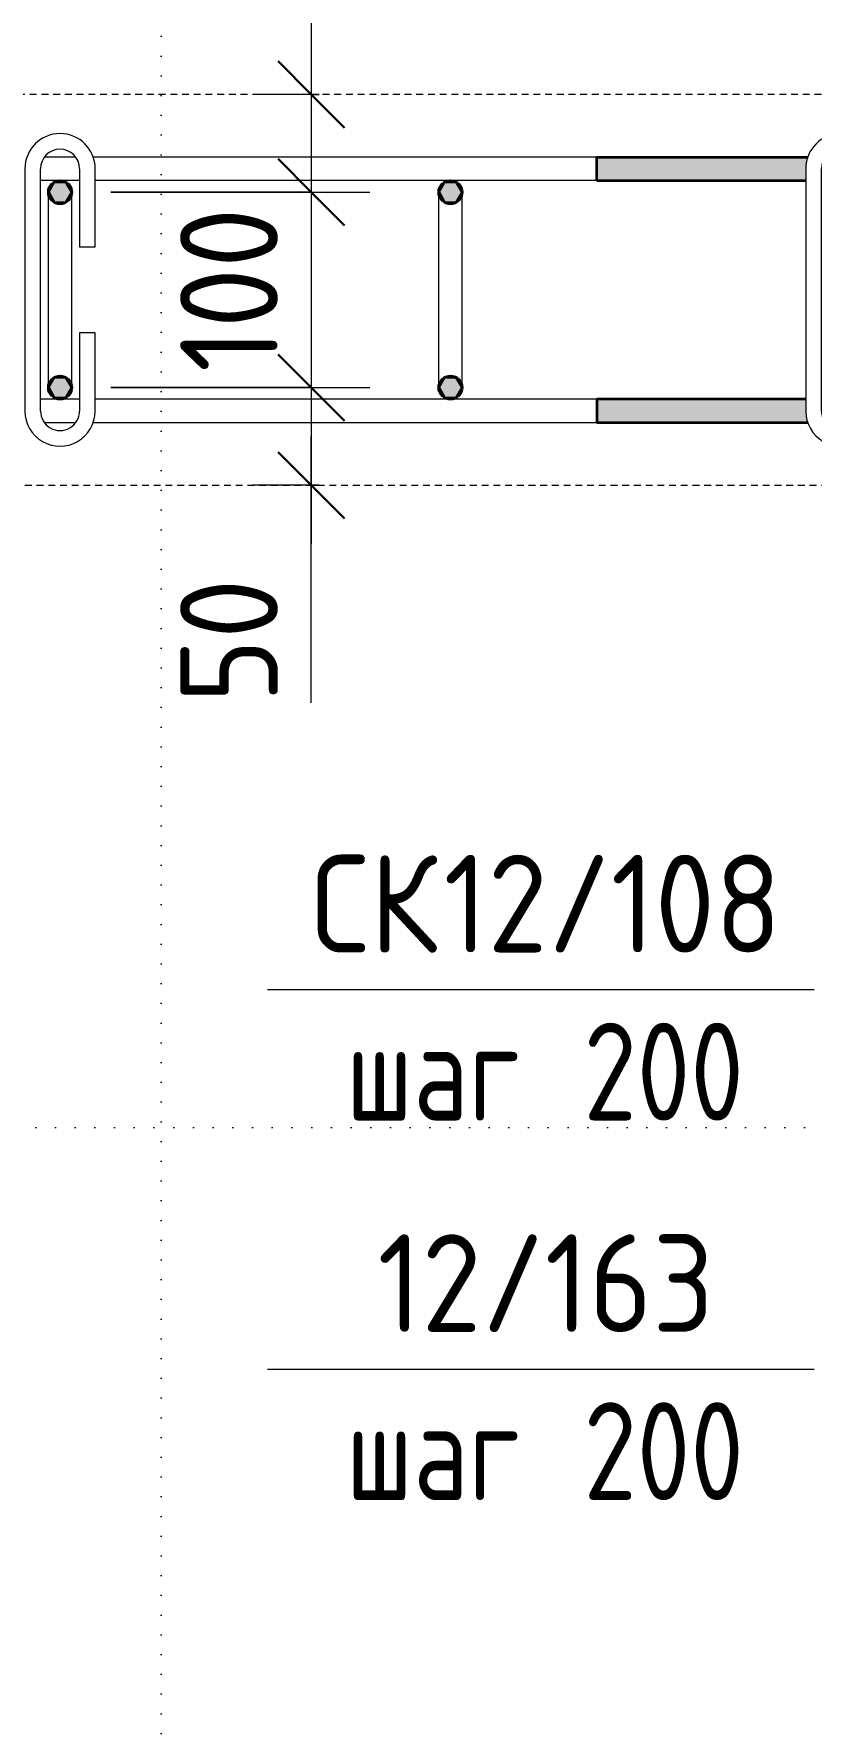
# Model space of a CAD drawing. Header units: millimetres. Extents: x -35194 to -15704, y -2621 to 78616.
# Drawn here: x -31093 to -30695, y 77188 to 78056 of the extents above; entities that cross this region are included whole.
import ezdxf

# ---------------------------------------------------------------- set-up
doc = ezdxf.new("R2010")
doc.units = ezdxf.units.MM
doc.linetypes.add('01 Штриховая _4 мм_', pattern=[6, 3.5, -2.5])
doc.linetypes.add('04 Пунктир 10мм', pattern=[10, 0, -10])
for name, color, linetype, lineweight in [('AA_Dim', 7, 'Continuous', 9), ('AA_Dim-20', 7, 'Continuous', 9), ('AA_Oformlenie', 7, 'Continuous', 9), ('AA_Razrez', 7, 'Continuous', 9), ('AA_Vinoska', 7, 'Continuous', 9), ('KR_Armatura', 7, 'Continuous', 20), ('KR_Armatura_Tonkie', 7, 'Continuous', 20)]:
    doc.layers.add(name, color=color, linetype=linetype, lineweight=lineweight)
doc.layers.add('AF_Stena_Опалубка', color=7, linetype='Continuous', lineweight=20, true_color=0x0063c6)
doc.styles.add('ISOCPEUR_1', font='isocpeur.TTF', dxfattribs={"width": 0.9, "height": 50})
doc.styles.add('ISOCPEUR_2', font='isocpeur.TTF', dxfattribs={"width": 0.8, "height": 50})
doc.dimstyles.new('00_Точн_3_знака__прозр_', dxfattribs={"dimscale": 304.8, "dimtxt": 50.137748, "dimasz": 0.111549, "dimexe": 0.098425, "dimexo": 0.065617, "dimgap": 0.006562, "dimtad": 1, "dimdec": 3, "dimrnd": 0.001, "dimdsep": 46, "dimtxsty": 'ISOCPEUR_1', "dimblk1": 'OBLIQUE', "dimblk2": 'OBLIQUE', "dimsah": 1, "dimcen": 0.09, "dimdle": 0.098425, "dimazin": 0, "dimtfac": 1, "dimtdec": 4, "dimtix": 1, "dimtmove": 0, "dimatfit": 3, "dimfxl": 1, "dimtvp": 1, "dimtolj": 1, "dimtzin": 0, "dimlwd": 18, "dimlwe": 18, "dimarcsym": 2})
doc.dimstyles.new('00_Точн_3_знака__прозр__1', dxfattribs={"dimscale": 304.8, "dimtxt": 50.137748, "dimasz": 0.111549, "dimexe": 0.098425, "dimexo": 0.065617, "dimgap": 0.006562, "dimtad": 1, "dimdec": 3, "dimrnd": 0.001, "dimdsep": 46, "dimtxsty": 'ISOCPEUR_1', "dimblk1": 'OBLIQUE', "dimblk2": 'OBLIQUE', "dimsah": 1, "dimcen": 0.09, "dimdle": 0.098425, "dimazin": 0, "dimtfac": 1, "dimtdec": 4, "dimtix": 1, "dimtmove": 1, "dimatfit": 3, "dimfxl": 1, "dimtvp": 1, "dimtolj": 1, "dimtzin": 0, "dimlwd": 18, "dimlwe": 18, "dimarcsym": 2})

# ---------------------------------------------------------------- blocks, each defined once
blk = doc.blocks.new('079_Шпилька _ЭлУзла_ - d8 А240-3872181-План армирования стен')
at = {"layer": 'AA_Oformlenie'}
for p, q in [((40, 18), (0, 18)), ((40, 10), (40, 18)), ((124, 18), (84, 18)), ((84, 18), (84, 10)), ((0, 10), (40, 10)), ((84, 10), (124, 10)), ((124, -10), (0, -10)), ((0, -18), (124, -18))]:
    blk.add_line(p, q, dxfattribs=at)
for centre, radius, start, end in [((0, 0), 18, 90, 270), ((124, 0), 18, 270, 90), ((0, 0), 10, 90, 270), ((124, 0), 10, 270, 90)]:
    blk.add_arc(centre, radius, start, end, dxfattribs=at)
blk = doc.blocks.new('DIMBLOCK3-План армирования стен')
at = {"layer": 'AA_Dim-20', "color": 30, "lineweight": 18, "true_color": 0xff8000, "transparency": 16777216}
for p, q in [((-30628.87, 78433.57), (-30546.44, 78433.57)), ((-30546.44, 78433.57), (-30505.06, 78332.62)), ((-30680.06, 78332.62), (-30680.06, 78362.62)), ((-30530.06, 78332.62), (-30530.06, 78362.62)), ((-30480.06, 78332.62), (-30480.06, 78362.62)), ((-30680.06, 78332.62), (-30680.06, 78001)), ((-30480.06, 78332.62), (-30530.06, 78332.62)), ((-30530.06, 78332.62), (-30530.06, 78001)), ((-30480.06, 78332.62), (-30480.06, 77845))]:
    blk.add_line(p, q, dxfattribs=at)
at = {"layer": 'AA_Dim-20', "color": 30, "lineweight": 30, "true_color": 0xff8000, "transparency": 16777216}
for p, q in [((-30680.06, 78332.62), (-30663.06, 78349.62)), ((-30530.06, 78332.62), (-30513.06, 78349.62)), ((-30480.06, 78332.62), (-30463.06, 78349.62)), ((-30680.06, 78332.62), (-30697.06, 78315.62)), ((-30530.06, 78332.62), (-30547.06, 78315.62)), ((-30480.06, 78332.62), (-30497.06, 78315.62))]:
    blk.add_line(p, q, dxfattribs=at)
at = {"layer": 'AA_Dim-20', "color": 0, "lineweight": 18, "transparency": 16777216, "insert": (-30628.87, 78500.7), "char_height": 50, "width": 74.9228, "attachment_point": 1, "line_spacing_factor": 1.135194, "style": 'ISOCPEUR_1'}
blk.add_mtext('50', dxfattribs=at)
blk = doc.blocks.new('_None')
blk = doc.blocks.new('DIMBLOCK4-План армирования стен')
at = {"layer": 'AA_Dim-20', "color": 30, "lineweight": 18, "true_color": 0xff8000, "transparency": 16777216}
for p, q in [((-30680.06, 78332.62), (-30680.06, 78362.62)), ((-30530.06, 78332.62), (-30530.06, 78362.62)), ((-30530.06, 78332.62), (-30680.06, 78332.62)), ((-30680.06, 78332.62), (-30680.06, 78001)), ((-30530.06, 78332.62), (-30530.06, 78001))]:
    blk.add_line(p, q, dxfattribs=at)
at = {"layer": 'AA_Dim-20', "color": 30, "lineweight": 30, "true_color": 0xff8000, "transparency": 16777216}
for p, q in [((-30680.06, 78332.62), (-30663.06, 78349.62)), ((-30530.06, 78332.62), (-30513.06, 78349.62)), ((-30680.06, 78332.62), (-30697.06, 78315.62)), ((-30530.06, 78332.62), (-30547.06, 78315.62))]:
    blk.add_line(p, q, dxfattribs=at)
at = {"layer": 'AA_Dim-20', "color": 0, "lineweight": 18, "transparency": 16777216, "insert": (-30647.16, 78399.76), "char_height": 50, "width": 101.0323, "attachment_point": 1, "line_spacing_factor": 1.135194, "style": 'ISOCPEUR_1'}
blk.add_mtext('150', dxfattribs=at)
blk = doc.blocks.new('DIMBLOCK5-План армирования стен')
at = {"layer": 'AA_Dim-20', "color": 30, "lineweight": 18, "true_color": 0xff8000, "transparency": 16777216}
for p, q in [((-31630.06, 78332.62), (-31630.06, 78362.62)), ((-31480.06, 78332.62), (-31480.06, 78362.62)), ((-30680.06, 78332.62), (-30680.06, 78362.62)), ((-31630.06, 78332.62), (-31630.06, 78001)), ((-30680.06, 78332.62), (-31480.06, 78332.62)), ((-31480.06, 78332.62), (-31480.06, 78001)), ((-30680.06, 78332.62), (-30680.06, 78001))]:
    blk.add_line(p, q, dxfattribs=at)
at = {"layer": 'AA_Dim-20', "color": 30, "lineweight": 30, "true_color": 0xff8000, "transparency": 16777216}
for p, q in [((-31630.06, 78332.62), (-31613.06, 78349.62)), ((-31480.06, 78332.62), (-31463.06, 78349.62)), ((-30680.06, 78332.62), (-30663.06, 78349.62)), ((-31630.06, 78332.62), (-31647.06, 78315.62)), ((-31480.06, 78332.62), (-31497.06, 78315.62)), ((-30680.06, 78332.62), (-30697.06, 78315.62))]:
    blk.add_line(p, q, dxfattribs=at)
at = {"layer": 'AA_Dim-20', "color": 0, "lineweight": 18, "transparency": 16777216, "insert": (-31222.43, 78399.76), "char_height": 50, "width": 341.6935, "attachment_point": 1, "line_spacing_factor": 1.135194, "style": 'ISOCPEUR_1'}
blk.add_mtext('4х200=800', dxfattribs=at)
blk = doc.blocks.new('DIMBLOCK22-План армирования стен')
at = {"layer": 'AA_Dim-20', "color": 30, "lineweight": 18, "true_color": 0xff8000, "transparency": 16777216}
for p, q in [((-30951.39, 78122.13), (-30951.39, 78039.69)), ((-30951.39, 78055), (-30951.39, 77975)), ((-30951.39, 78039.69), (-30951.39, 78000)), ((-30947.35, 78025), (-30981.39, 78025)), ((-30951.39, 78025), (-30947.35, 78025)), ((-31054.06, 77975), (-30921.39, 77975)), ((-30951.39, 77975), (-31054.06, 77975))]:
    blk.add_line(p, q, dxfattribs=at)
at = {"layer": 'AA_Dim-20', "color": 30, "lineweight": 30, "true_color": 0xff8000, "transparency": 16777216}
for p, q in [((-30951.39, 78025), (-30968.39, 78042)), ((-30951.39, 78025), (-30934.39, 78008)), ((-30951.39, 77975), (-30968.39, 77992)), ((-30951.39, 77975), (-30934.39, 77958))]:
    blk.add_line(p, q, dxfattribs=at)
at = {"layer": 'AA_Dim-20', "color": 0, "lineweight": 18, "transparency": 16777216, "insert": (-31018.53, 78059.69), "char_height": 50, "width": 74.9228, "attachment_point": 1, "rotation": 90, "line_spacing_factor": 1.135194, "style": 'ISOCPEUR_1'}
blk.add_mtext('50', dxfattribs=at)
blk = doc.blocks.new('_Oblique')
at = {"color": 0, "linetype": 'ByBlock', "lineweight": -2}
blk.add_line((-0.5, -0.5), (0.5, 0.5), dxfattribs=at)
blk = doc.blocks.new('DIMBLOCK23-План армирования стен')
at = {"layer": 'AA_Dim-20', "color": 30, "lineweight": 30, "true_color": 0xff8000, "transparency": 16777216}
for p, q in [((-30951.39, 77975), (-30968.39, 77992)), ((-30951.39, 77975), (-30934.39, 77958)), ((-30951.39, 77875), (-30968.39, 77892)), ((-30951.39, 77875), (-30934.39, 77858))]:
    blk.add_line(p, q, dxfattribs=at)
at = {"layer": 'AA_Dim-20', "color": 30, "lineweight": 18, "true_color": 0xff8000, "transparency": 16777216}
for p, q in [((-31054.06, 77975), (-30921.39, 77975)), ((-30951.39, 77975), (-31054.06, 77975)), ((-30951.39, 77975), (-30951.39, 77875)), ((-31054.06, 77875), (-30921.39, 77875)), ((-30951.39, 77875), (-31054.06, 77875))]:
    blk.add_line(p, q, dxfattribs=at)
at = {"layer": 'AA_Dim-20', "color": 0, "lineweight": 18, "transparency": 16777216, "insert": (-31018.53, 77882.9), "char_height": 50, "width": 101.0323, "attachment_point": 1, "rotation": 90, "line_spacing_factor": 1.135194, "style": 'ISOCPEUR_1'}
blk.add_mtext('100', dxfattribs=at)
blk = doc.blocks.new('DIMBLOCK24-План армирования стен')
at = {"layer": 'AA_Dim-20', "color": 30, "lineweight": 30, "true_color": 0xff8000, "transparency": 16777216}
for p, q in [((-30951.39, 77875), (-30968.39, 77892)), ((-30951.39, 77875), (-30934.39, 77858)), ((-30951.39, 77825), (-30968.39, 77842)), ((-30951.39, 77825), (-30934.39, 77808))]:
    blk.add_line(p, q, dxfattribs=at)
at = {"layer": 'AA_Dim-20', "color": 30, "lineweight": 18, "true_color": 0xff8000, "transparency": 16777216}
for p, q in [((-31054.06, 77875), (-30921.39, 77875)), ((-30951.39, 77875), (-31054.06, 77875)), ((-30951.39, 77875), (-30951.39, 77795)), ((-30951.39, 77796.08), (-30951.39, 77850)), ((-30947.35, 77825), (-30981.39, 77825)), ((-30951.39, 77825), (-30947.35, 77825)), ((-30951.39, 77713.64), (-30951.39, 77796.08))]:
    blk.add_line(p, q, dxfattribs=at)
at = {"layer": 'AA_Dim-20', "color": 0, "lineweight": 18, "transparency": 16777216, "insert": (-31018.53, 77713.64), "char_height": 50, "width": 74.9228, "attachment_point": 1, "rotation": 90, "line_spacing_factor": 1.135194, "style": 'ISOCPEUR_1'}
blk.add_mtext('50', dxfattribs=at)
blk = doc.blocks.new('042_М_Арматуры - Диам длина поз _ Шаг-2260295-План армирования стен')
at = {"layer": 'AA_Vinoska'}
blk.add_line((-7, 0), (7, 0), dxfattribs=at)

msp = doc.modelspace()

# ---------------------------------------------------------------- hatches: boundary and pattern name
at = {"layer": 'KR_Armatura', "lineweight": 35}
h = msp.add_hatch(color=256, dxfattribs=at)
edge = h.paths.add_edge_path()
edge.add_arc((-31080.0616, 77975), 6, 0, 360)
for points in [[(-31077.0616, 77969.8038), (-31074.0616, 77975), (-31077.0616, 77980.1962), (-31083.0616, 77980.1962), (-31086.0616, 77975), (-31083.0616, 77969.8038)], [(-30883.0616, 77969.8038), (-30877.0616, 77969.8038), (-30874.0616, 77975), (-30877.0616, 77980.1962), (-30883.0616, 77980.1962), (-30886.0616, 77975)], [(-31083.0616, 77869.8038), (-31077.0616, 77869.8038), (-31074.0616, 77875), (-31077.0616, 77880.1962), (-31083.0616, 77880.1962), (-31086.0616, 77875)], [(-30883.0616, 77869.8038), (-30877.0616, 77869.8038), (-30874.0616, 77875), (-30877.0616, 77880.1962), (-30883.0616, 77880.1962), (-30886.0616, 77875)]]:
    msp.add_hatch(color=256, dxfattribs=at).paths.add_polyline_path(points)
h = msp.add_hatch(color=256, dxfattribs=at)
edge = h.paths.add_edge_path()
edge.add_arc((-30880.0616, 77975), 6, 0, 360)
h = msp.add_hatch(color=256, dxfattribs=at)
edge = h.paths.add_edge_path()
edge.add_arc((-31080.0616, 77875), 6, 0, 360)
h = msp.add_hatch(color=256, dxfattribs=at)
edge = h.paths.add_edge_path()
edge.add_arc((-30880.0616, 77875), 6, 0, 360)
at = {"layer": 'KR_Armatura_Tonkie'}
h = msp.add_hatch(color=256, dxfattribs=at)
h.paths.add_polyline_path([(-30805.0616, 77981), (-30698.0616, 77981), (-30698.0616, 77987), (-30697.4483, 77991.6587), (-30696.8927, 77993), (-30805.0616, 77993)])
h.paths.add_polyline_path([(-30347.0616, 77981), (-30347.0616, 77993), (-30663.2305, 77993), (-30662.6749, 77991.6587), (-30662.0616, 77987), (-30662.0616, 77981), (-30389.9532, 77981)])
h.paths.add_polyline_path([(-30687.1327, 77981), (-30670.0616, 77981), (-30670.0616, 77987), (-30670.4023, 77989.5882), (-30671.4014, 77992), (-30672.1687, 77993), (-30687.9545, 77993), (-30688.8632, 77991.6587), (-30689.7209, 77989.5882), (-30690.0616, 77987), (-30690.0616, 77981), (-30688.7219, 77981)])
h = msp.add_hatch(color=256, dxfattribs=at)
h.paths.add_polyline_path([(-30389.9532, 77857), (-30347.0616, 77857), (-30347.0616, 77869), (-30662.0616, 77869), (-30662.0616, 77863), (-30662.6749, 77858.3413), (-30663.2305, 77857), (-30464.4989, 77857)])
h.paths.add_polyline_path([(-30762.6816, 77857), (-30696.8927, 77857), (-30697.4483, 77858.3413), (-30698.0616, 77863), (-30698.0616, 77869), (-30805.0616, 77869), (-30805.0616, 77857)])
h.paths.add_polyline_path([(-30687.1327, 77857), (-30672.1687, 77857), (-30671.4014, 77858), (-30670.4023, 77860.4118), (-30670.0616, 77863), (-30670.0616, 77869), (-30690.0616, 77869), (-30690.0616, 77863), (-30689.7209, 77860.4118), (-30688.7219, 77858), (-30687.9545, 77857)])

# ---------------------------------------------------------------- linework, layer by layer
at = {"layer": 'AA_Razrez', "color": 7, "linetype": '04 Пунктир 10мм', "true_color": 0xffffff}
for p, q in [((-31028.2915, 78590.0819), (-31028.2915, 75686.4369)), ((-29617.9501, 77496.3546), (-34821.7955, 77496.3546))]:
    msp.add_line(p, q, dxfattribs=at)
at = {"layer": 'AF_Stena_Опалубка', "linetype": '01 Штриховая _4 мм_'}
for p, q in [((-30480.0616, 78025), (-31880.0616, 78025)), ((-31680.0616, 77825), (-30480.0616, 77825))]:
    msp.add_line(p, q, dxfattribs=at)
at = {"layer": 'KR_Armatura', "lineweight": 35}
for p, q in [((-31083.0616, 77980.1962), (-31086.0616, 77975)), ((-31077.0616, 77980.1962), (-31083.0616, 77980.1962)), ((-31074.0616, 77975), (-31077.0616, 77980.1962)), ((-30883.0616, 77980.1962), (-30886.0616, 77975)), ((-30877.0616, 77980.1962), (-30883.0616, 77980.1962)), ((-30874.0616, 77975), (-30877.0616, 77980.1962)), ((-31086.0616, 77975), (-31083.0616, 77969.8038)), ((-31077.0616, 77969.8038), (-31074.0616, 77975)), ((-30886.0616, 77975), (-30883.0616, 77969.8038)), ((-30877.0616, 77969.8038), (-30874.0616, 77975)), ((-31083.0616, 77969.8038), (-31077.0616, 77969.8038)), ((-30883.0616, 77969.8038), (-30877.0616, 77969.8038)), ((-31083.0616, 77880.1962), (-31086.0616, 77875)), ((-31077.0616, 77880.1962), (-31083.0616, 77880.1962)), ((-31074.0616, 77875), (-31077.0616, 77880.1962)), ((-30883.0616, 77880.1962), (-30886.0616, 77875)), ((-30877.0616, 77880.1962), (-30883.0616, 77880.1962)), ((-30874.0616, 77875), (-30877.0616, 77880.1962)), ((-31086.0616, 77875), (-31083.0616, 77869.8038)), ((-31083.0616, 77869.8038), (-31077.0616, 77869.8038)), ((-31077.0616, 77869.8038), (-31074.0616, 77875)), ((-30886.0616, 77875), (-30883.0616, 77869.8038)), ((-30883.0616, 77869.8038), (-30877.0616, 77869.8038)), ((-30877.0616, 77869.8038), (-30874.0616, 77875))]:
    msp.add_line(p, q, dxfattribs=at)
for centre in [(-31080.0616, 77975), (-30880.0616, 77975), (-31080.0616, 77875), (-30880.0616, 77875)]:
    msp.add_circle(centre, 6, dxfattribs=at)
at = {"layer": 'KR_Armatura_Tonkie'}
for p, q in [((-31072.1687, 77993), (-31087.9545, 77993)), ((-30696.8927, 77993), (-31063.2305, 77993)), ((-31070.0616, 77981), (-31090.0616, 77981)), ((-30698.0616, 77981), (-31062.0616, 77981)), ((-31086.0616, 77939), (-31086.0616, 77975)), ((-31074.0616, 77939), (-31074.0616, 77975)), ((-30886.0616, 77939), (-30886.0616, 77975)), ((-30874.0616, 77939), (-30874.0616, 77975)), ((-31086.0616, 77911), (-31086.0616, 77939)), ((-31074.0616, 77911), (-31074.0616, 77939)), ((-30886.0616, 77911), (-30886.0616, 77939)), ((-30874.0616, 77911), (-30874.0616, 77939)), ((-31086.0616, 77875), (-31086.0616, 77911)), ((-31074.0616, 77875), (-31074.0616, 77911)), ((-30886.0616, 77875), (-30886.0616, 77911)), ((-30874.0616, 77875), (-30874.0616, 77911)), ((-31070.0616, 77869), (-31090.0616, 77869)), ((-30698.0616, 77869), (-31062.0616, 77869)), ((-31072.1687, 77857), (-31087.9545, 77857)), ((-30696.8927, 77857), (-31063.2305, 77857))]:
    msp.add_line(p, q, dxfattribs=at)
at = {"layer": 'KR_Armatura_Tonkie', "lineweight": 35}
for p, q in [((-30805.0616, 77993), (-30696.8927, 77993)), ((-30805.0616, 77981), (-30805.0616, 77993)), ((-30805.0616, 77981), (-30698.0616, 77981)), ((-30698.0616, 77869), (-30805.0616, 77869)), ((-30805.0616, 77869), (-30805.0616, 77857)), ((-30696.8927, 77857), (-30805.0616, 77857))]:
    msp.add_line(p, q, dxfattribs=at)
at = {"layer": 'KR_Armatura_Tonkie'}
for centre, start, end in [((-31080.0616, 77975), 0, 180), ((-30880.0616, 77975), 0, 180), ((-31080.0616, 77875), 180, 0), ((-30880.0616, 77875), 180, 0)]:
    msp.add_arc(centre, 6, start, end, dxfattribs=at)

# ---------------------------------------------------------------- block references
at = {"layer": 'AA_Oformlenie', "rotation": 269.9999999999985}
for p in [(-31080.0616, 77987), (-30680.0616, 77987)]:
    msp.add_blockref('079_Шпилька _ЭлУзла_ - d8 А240-3872181-План армирования стен', p, dxfattribs=at)
at = {"layer": 'AA_Vinoska', "xscale": 19.99999999999999, "yscale": 19.99999999999999, "zscale": 19.99999999999999}
for p in [(-30833.7124, 77566.8691), (-30833.7124, 77372.6325)]:
    msp.add_blockref('042_М_Арматуры - Диам длина поз _ Шаг-2260295-План армирования стен', p, dxfattribs=at)

# ---------------------------------------------------------------- texts
at = {"layer": 'AA_Vinoska', "char_height": 50, "attachment_point": 1}
for s, insert, width, style in [('СК', (-30951.4196, 77635.8741), 82.253137, 'ISOCPEUR_1'), ('12/108', (-30883.554, 77635.8741), 210.683475, 'ISOCPEUR_1'), (' 200', (-30837.3712, 77549.893), 133.4008, 'ISOCPEUR_2'), ('шаг', (-30933.6796, 77549.893), 116.7257, 'ISOCPEUR_2'), ('12/163', (-30917.3996, 77441.6375), 210.683475, 'ISOCPEUR_1'), (' 200', (-30837.3712, 77355.6564), 133.4008, 'ISOCPEUR_2'), ('шаг', (-30933.6796, 77355.6564), 116.7257, 'ISOCPEUR_2')]:
    msp.add_mtext(s, dxfattribs=dict(at, insert=insert, width=width, style=style))

# ---------------------------------------------------------------- dimensions: what is measured, and where the dimension line sits
at = {"layer": 'AA_Dim', "color": 30, "lineweight": 18, "true_color": 0xff8000}
dim = msp.add_linear_dim(base=(-30530.0616, 78332.625), p1=(-30480.0616, 77825), p2=(-30530.0616, 77981), text='50', dimstyle='00_Точн_3_знака__прозр__1', override={"dimpost": '<>', "dimblk1": 'None', "dimblk2": 'None', "dimsah": 1, "dimfxl": 163.816971}, dxfattribs=at)
dim.commit()
dim.dimension.update_dxf_attribs({"geometry": 'DIMBLOCK3-План армирования стен', "text_midpoint": (-30591.4094, 78467.3712), "dimtype": 160})
for base, p1, p2, text, override, picture, middle in [((-31480.0616, 78332.625), (-30680.0616, 77981), (-31480.0616, 77981), '4х200=800', {"dimpost": '<>', "dimblk1": 'None', "dimblk2": 'None', "dimsah": 1, "dimfxl": 800}, 'DIMBLOCK5-План армирования стен', (-31080.0616, 78359.625)), ((-30680.0616, 78332.625), (-30530.0616, 77981), (-30680.0616, 77981), '150', {"dimpost": '<>', "dimblk1": 'None', "dimblk2": 'None', "dimsah": 1, "dimfxl": 150}, 'DIMBLOCK4-План армирования стен', (-30605.0616, 78359.625))]:
    dim = msp.add_linear_dim(base=base, p1=p1, p2=p2, text=text, dimstyle='00_Точн_3_знака__прозр_', override=override, dxfattribs=at)
    dim.commit()
    dim.dimension.update_dxf_attribs({"geometry": picture, "text_midpoint": middle})
for base, p1, p2, picture, middle in [((-30951.3893, 77975), (-30927.3476, 78025), (-31074.0616, 77975), 'DIMBLOCK22-План армирования стен', (-30985.1919, 78097.1515)), ((-30951.3893, 77825), (-31074.0616, 77875), (-30927.3476, 77825), 'DIMBLOCK24-План армирования стен', (-30985.1919, 77751.102))]:
    dim = msp.add_linear_dim(base=base, p1=p1, p2=p2, angle=90, dimstyle='00_Точн_3_знака__прозр__1', override={"dimpost": '<>', "dimfxl": 154.999963}, dxfattribs=at)
    dim.commit()
    dim.dimension.update_dxf_attribs({"geometry": picture, "text_midpoint": middle, "dimtype": 160, "text_rotation": 90})
dim = msp.add_linear_dim(base=(-30951.3893, 77875), p1=(-31074.0616, 77975), p2=(-31074.0616, 77875), angle=90, dimstyle='00_Точн_3_знака__прозр_', override={"dimpost": '<>', "dimfxl": 100}, dxfattribs=at)
dim.commit()
dim.dimension.update_dxf_attribs({"geometry": 'DIMBLOCK23-План армирования стен', "text_midpoint": (-30978.3893, 77925)})

doc.saveas('drawing.dxf')
